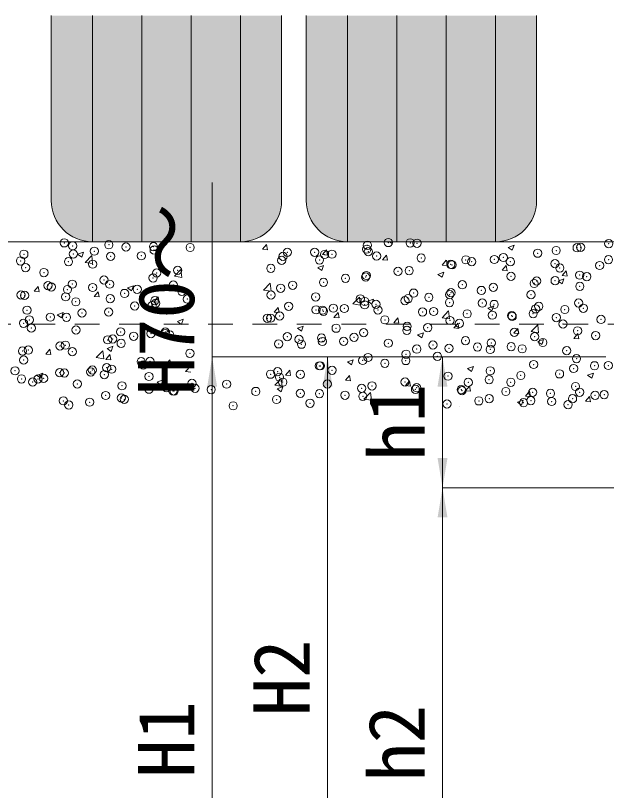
# Model space of a CAD drawing. Units: millimetres at full size; details may follow other scales. Extents: x 1009 to 10088, y 2190 to 8656.
# Drawn here: x 1637.8 to 1997, y 5936 to 6406.9 of the extents above; entities that cross this region are included whole.
import ezdxf
from ezdxf.enums import TextEntityAlignment as Align

# ---------------------------------------------------------------- set-up
doc = ezdxf.new("R2010")
doc.units = ezdxf.units.MM
doc.header["$LTSCALE"] = 10
doc.header["$PDMODE"] = 32
doc.header["$PDSIZE"] = 5
doc.linetypes.add('USER1', pattern=[2.7, 1.5, -1.2])
for name, color, linetype, lineweight in [('(0-0)', 4, 'Continuous', 13), ('0_2', 7, 'Continuous', 13), ('寸法線', 7, 'Continuous', 9), ('ﾊｯﾁﾝｸﾞ', 7, 'Continuous', 5)]:
    doc.layers.add(name, color=color, linetype=linetype, lineweight=lineweight)
doc.styles.add('ＭＳ ゴシック', font='')
doc.styles.get('ＭＳ ゴシック').set_extended_font_data('MS Gothic')

# ---------------------------------------------------------------- blocks, each defined once
blk = doc.blocks.new('filled_arrow')
at = {"color": 0, "linetype": 'Continuous', "lineweight": -2}
blk.add_solid([(7.5, 1.25), (0, 0), (7.5, -1.25)], dxfattribs=at)

msp = doc.modelspace()

# ---------------------------------------------------------------- hatches: boundary and pattern name
at = {"layer": 'ﾊｯﾁﾝｸﾞ'}
for points in [[(1659.59, 6406.94), (1659.59, 6294.44, 0.41421), (1684.59, 6269.44), (1774.59, 6269.44, 0.41421), (1799.59, 6294.44), (1799.59, 6406.94)], [(1954.59, 6406.94), (1814.59, 6406.94), (1814.59, 6294.44, 0.41421), (1839.59, 6269.44), (1929.59, 6269.44, 0.41421), (1954.59, 6294.44)]]:
    msp.add_hatch(color=256, dxfattribs=at).paths.add_polyline_path(points)

# ---------------------------------------------------------------- linework, layer by layer
at = {"layer": '(0-0)', "color": 2}
for p, q in [((1756.27, 6269.44), (1486.21, 6269.44)), ((2174.92, 6269.44), (1805.97, 6269.44))]:
    msp.add_line(p, q, dxfattribs=at)
at = {"layer": '(0-0)', "color": 3}
msp.add_line((2162.87, 6269.44), (1812.43, 6269.44), dxfattribs=at)
at = {"layer": '0_2', "lineweight": 9}
for p, q in [((1659.59, 6294.44), (1659.59, 6406.94)), ((1799.59, 6406.94), (1799.59, 6294.44)), ((1814.59, 6294.44), (1814.59, 6406.94)), ((1954.59, 6406.94), (1954.59, 6294.44)), ((1774.59, 6269.44), (1684.59, 6269.44)), ((1929.59, 6269.44), (1839.59, 6269.44))]:
    msp.add_line(p, q, dxfattribs=at)
at = {"layer": '0_2', "lineweight": 5}
for p, q in [((1684.59, 6269.44), (1684.59, 6406.94)), ((1714.59, 6406.94), (1714.59, 6269.44)), ((1744.59, 6406.94), (1744.59, 6269.44)), ((1774.59, 6269.44), (1774.59, 6406.94)), ((1839.59, 6269.44), (1839.59, 6406.94)), ((1869.59, 6406.94), (1869.59, 6269.44)), ((1899.59, 6406.94), (1899.59, 6269.44)), ((1929.59, 6269.44), (1929.59, 6406.94))]:
    msp.add_line(p, q, dxfattribs=at)
at = {"layer": '0_2', "linetype": 'USER1', "lineweight": 9}
msp.add_line((2174.92, 6219.44), (1486.21, 6219.44), dxfattribs=at)
at = {"layer": '0_2', "lineweight": 9}
for centre, start, end in [((1684.59, 6294.44), 180, 270), ((1774.59, 6294.44), 270, 0), ((1839.59, 6294.44), 180, 270), ((1929.59, 6294.44), 270, 0)]:
    msp.add_arc(centre, 25, start, end, dxfattribs=at)
at = {"layer": '寸法線'}
for p, q in [((1757.38, 6163.44), (1757.38, 6305.44)), ((1996.59, 6269.44), (1757.38, 6269.44)), ((1757.38, 5734.44), (1757.38, 6199.44)), ((1996.59, 6199.44), (1757.38, 6199.44)), ((1996.59, 6199.44), (1757.38, 6199.44)), ((1827.53, 5809.44), (1827.53, 6199.44)), ((1996.59, 6199.44), (1827.53, 6199.44)), ((1897.38, 6119.94), (1897.38, 6199.44)), ((1996.59, 6199.44), (1897.38, 6199.44)), ((1897.38, 5809.44), (1897.38, 6119.94)), ((2178.59, 6119.94), (1897.38, 6119.94)), ((2178.59, 6119.94), (1897.38, 6119.94))]:
    msp.add_line(p, q, dxfattribs=at)
at = {"layer": 'ﾊｯﾁﾝｸﾞ'}
for p, q in [((1865.22, 6269.44), (1866.8, 6268.38)), ((1866.8, 6268.37), (1867.16, 6269.44)), ((1787.93, 6264.84), (1790.38, 6267.76)), ((1787.93, 6264.84), (1790.97, 6264.57)), ((1790.98, 6264.58), (1790.39, 6267.76)), ((1824.37, 6261.65), (1826.82, 6264.57)), ((1827.42, 6261.39), (1826.83, 6264.57)), ((1937.28, 6266.02), (1940.84, 6267.38)), ((1937.28, 6266.01), (1939.8, 6264.31)), ((1939.8, 6264.31), (1940.83, 6267.38)), ((1675.57, 6261.83), (1678.1, 6260.13)), ((1675.58, 6261.84), (1679.13, 6263.2)), ((1678.1, 6260.13), (1679.13, 6263.2)), ((1680.21, 6256.92), (1684.17, 6261.04)), ((1684.73, 6256.22), (1684.17, 6261.04)), ((1824.37, 6261.65), (1827.41, 6261.39)), ((1860.81, 6258.46), (1863.26, 6261.38)), ((1863.85, 6258.2), (1863.27, 6261.38)), ((1680.22, 6256.91), (1684.73, 6256.21)), ((1821.59, 6253.7), (1825.15, 6255.07)), ((1824.11, 6251.99), (1825.14, 6255.06)), ((1860.81, 6258.46), (1863.84, 6258.2)), ((1897.24, 6255.28), (1899.69, 6258.19)), ((1897.24, 6255.28), (1900.28, 6255.01)), ((1900.29, 6255.01), (1899.7, 6258.2)), ((1933.68, 6252.09), (1936.13, 6255.01)), ((1936.73, 6251.82), (1936.14, 6255.01)), ((1734.43, 6248.51), (1738.39, 6252.63)), ((1738.95, 6247.81), (1738.39, 6252.63)), ((1821.59, 6253.69), (1824.11, 6251.99)), ((1894.6, 6249.63), (1898.15, 6251)), ((1897.12, 6247.92), (1898.15, 6250.99)), ((1933.68, 6252.09), (1936.72, 6251.82)), ((1970.12, 6248.9), (1972.57, 6251.82)), ((1973.17, 6248.64), (1972.58, 6251.82)), ((1734.43, 6248.5), (1738.95, 6247.8)), ((1894.59, 6249.63), (1897.12, 6247.92)), ((1967.6, 6245.56), (1971.16, 6246.93)), ((1967.6, 6245.56), (1970.13, 6243.85)), ((1970.12, 6248.9), (1973.16, 6248.63)), ((1970.13, 6243.85), (1971.16, 6246.92)), ((1649.23, 6239.38), (1651.68, 6242.3)), ((1652.28, 6239.12), (1651.7, 6242.3)), ((1705.9, 6241.38), (1709.46, 6242.75)), ((1705.9, 6241.38), (1708.42, 6239.67)), ((1708.43, 6239.67), (1709.46, 6242.74)), ((1788.64, 6240.1), (1792.6, 6244.22)), ((1793.17, 6239.4), (1792.6, 6244.22)), ((1649.23, 6239.38), (1652.27, 6239.11)), ((1685.67, 6236.19), (1688.12, 6239.11)), ((1685.67, 6236.19), (1688.71, 6235.93)), ((1688.72, 6235.93), (1688.13, 6239.11)), ((1722.11, 6233), (1724.56, 6235.92)), ((1725.16, 6232.74), (1724.57, 6235.92)), ((1788.65, 6240.09), (1793.16, 6239.39)), ((1842.86, 6231.69), (1846.82, 6235.81)), ((1847.38, 6230.99), (1846.82, 6235.82)), ((1722.11, 6233), (1725.15, 6232.74)), ((1842.86, 6231.69), (1847.38, 6230.99)), ((1851.91, 6233.25), (1855.47, 6234.61)), ((1851.91, 6233.24), (1854.44, 6231.54)), ((1854.44, 6231.54), (1855.47, 6234.61)), ((1663.22, 6225), (1666.77, 6226.37)), ((1665.74, 6223.29), (1666.77, 6226.36)), ((1794.98, 6226.63), (1797.43, 6229.55)), ((1794.98, 6226.63), (1798.02, 6226.36)), ((1798.03, 6226.36), (1797.44, 6229.55)), ((1831.42, 6223.44), (1833.87, 6226.36)), ((1834.47, 6223.18), (1833.88, 6226.36)), ((1897.08, 6223.28), (1901.03, 6227.41)), ((1901.6, 6222.58), (1901.04, 6227.41)), ((1924.92, 6229.18), (1928.48, 6230.54)), ((1924.92, 6229.17), (1927.44, 6227.47)), ((1927.44, 6227.47), (1928.47, 6230.54)), ((1663.21, 6224.99), (1665.74, 6223.29)), ((1736.22, 6220.93), (1739.78, 6222.3)), ((1738.82, 6219.44), (1739.78, 6222.29)), ((1831.42, 6223.44), (1834.46, 6223.17)), ((1867.86, 6220.25), (1870.31, 6223.17)), ((1870.9, 6219.99), (1870.32, 6223.17)), ((1897.08, 6223.28), (1901.6, 6222.58)), ((1736.22, 6220.93), (1738.42, 6219.44)), ((1738.42, 6219.44), (1738.75, 6219.22)), ((1738.75, 6219.22), (1738.82, 6219.44)), ((1809.23, 6216.86), (1812.79, 6218.23)), ((1809.23, 6216.86), (1811.75, 6215.15)), ((1811.75, 6215.15), (1812.78, 6218.22)), ((1867.86, 6220.25), (1870.89, 6219.99)), ((1904.29, 6217.06), (1906.29, 6219.44)), ((1904.29, 6217.06), (1907.33, 6216.8)), ((1906.29, 6219.44), (1906.74, 6219.98)), ((1906.85, 6219.44), (1906.75, 6219.98)), ((1907.34, 6216.8), (1906.85, 6219.44)), ((1951.29, 6214.87), (1955.25, 6219)), ((1955.81, 6214.17), (1955.25, 6219)), ((1882.23, 6212.79), (1884.76, 6211.08)), ((1882.24, 6212.79), (1885.79, 6214.16)), ((1884.76, 6211.08), (1885.79, 6214.15)), ((1940.73, 6213.88), (1943.18, 6216.8)), ((1940.73, 6213.88), (1943.77, 6213.61)), ((1943.78, 6213.61), (1943.19, 6216.8)), ((1951.29, 6214.87), (1955.81, 6214.17)), ((1977.17, 6210.69), (1979.62, 6213.61)), ((1980.21, 6210.42), (1979.63, 6213.61)), ((1955.24, 6208.73), (1958.8, 6210.09)), ((1955.24, 6208.72), (1957.77, 6207.02)), ((1957.77, 6207.02), (1958.8, 6210.09)), ((1977.17, 6210.69), (1980.2, 6210.42)), ((1656.28, 6201.17), (1658.73, 6204.09)), ((1659.33, 6200.9), (1658.74, 6204.09)), ((1686.95, 6199.02), (1690.9, 6203.15)), ((1691.47, 6198.32), (1690.91, 6203.15)), ((1693.54, 6204.55), (1697.1, 6205.91)), ((1693.54, 6204.54), (1696.06, 6202.84)), ((1696.06, 6202.84), (1697.09, 6205.91)), ((1656.28, 6201.17), (1659.32, 6200.9)), ((1686.95, 6199.02), (1691.47, 6198.32)), ((1692.72, 6197.98), (1695.17, 6200.9)), ((1695.77, 6197.72), (1695.18, 6200.9)), ((1692.72, 6197.98), (1695.76, 6197.71)), ((1729.16, 6194.79), (1731.61, 6197.71)), ((1729.16, 6194.79), (1732.19, 6194.53)), ((1732.2, 6194.53), (1731.62, 6197.71)), ((1741.16, 6190.61), (1744.47, 6194.06)), ((1839.55, 6196.41), (1843.11, 6197.78)), ((1839.55, 6196.4), (1842.08, 6194.7)), ((1842.08, 6194.7), (1843.11, 6197.77)), ((1912.56, 6192.34), (1916.12, 6193.71)), ((1915.08, 6190.63), (1916.11, 6193.7)), ((1650.86, 6188.16), (1654.41, 6189.53)), ((1653.38, 6186.45), (1654.41, 6189.52)), ((1741.17, 6190.61), (1744.47, 6190.1)), ((1802.03, 6188.42), (1804.48, 6191.34)), ((1805.08, 6188.15), (1804.49, 6191.34)), ((1912.56, 6192.34), (1915.08, 6190.63)), ((1985.56, 6188.27), (1989.12, 6189.64)), ((1988.09, 6186.56), (1989.12, 6189.63)), ((1650.85, 6188.16), (1653.38, 6186.45)), ((1723.86, 6184.09), (1727.42, 6185.46)), ((1723.86, 6184.09), (1726.39, 6182.38)), ((1726.39, 6182.38), (1727.42, 6185.45)), ((1795.38, 6182.21), (1799.34, 6186.33)), ((1799.9, 6181.51), (1799.34, 6186.33)), ((1802.03, 6188.42), (1805.07, 6188.15)), ((1838.47, 6185.23), (1840.92, 6188.15)), ((1838.47, 6185.23), (1841.5, 6184.96)), ((1841.52, 6184.96), (1840.93, 6188.15)), ((1874.91, 6182.04), (1877.35, 6184.96)), ((1877.95, 6181.78), (1877.36, 6184.96)), ((1985.56, 6188.27), (1988.09, 6186.56)), ((1795.38, 6182.2), (1799.9, 6181.5)), ((1796.87, 6180.03), (1800.43, 6181.39)), ((1796.87, 6180.02), (1799.39, 6178.32)), ((1799.39, 6178.32), (1800.42, 6181.38)), ((1874.91, 6182.04), (1877.94, 6181.77)), ((1911.34, 6178.85), (1913.79, 6181.77)), ((1914.39, 6178.59), (1913.8, 6181.77)), ((1849.6, 6173.8), (1853.55, 6177.92)), ((1854.12, 6173.1), (1853.55, 6177.92)), ((1911.34, 6178.85), (1914.38, 6178.59)), ((1947.78, 6175.67), (1950.23, 6178.58)), ((1947.78, 6175.66), (1950.82, 6175.4)), ((1950.83, 6175.4), (1950.24, 6178.59)), ((1984.22, 6172.48), (1986.67, 6175.4)), ((1987.26, 6172.21), (1986.68, 6175.4)), ((1849.6, 6173.79), (1854.12, 6173.09)), ((1942.88, 6171.89), (1946.44, 6173.25)), ((1942.88, 6171.88), (1945.41, 6170.18)), ((1945.41, 6170.18), (1946.44, 6173.25)), ((1984.22, 6172.48), (1987.25, 6172.21)), ((1907.7, 6169.44), (1907.77, 6169.51)), ((1907.78, 6169.44), (1907.77, 6169.51))]:
    msp.add_line(p, q, dxfattribs=at)
for p in [(1667.47, 6268.76), (1672.56, 6266.96), (1694.59, 6267.61), (1704.96, 6266.24), (1721.71, 6266.47), (1851.75, 6267.29), (1864.47, 6268.96), (1877.72, 6268.75), (1881.88, 6268.54), (1998.43, 6268.32), (1642.93, 6261.87), (1673, 6262.03), (1685.72, 6263.7), (1722.09, 6264.38), (1743.98, 6265.97), (1803.06, 6263.03), (1819.67, 6263.06), (1825.68, 6261.69), (1830.18, 6261.88), (1851.34, 6264.94), (1852.26, 6263.45), (1955.23, 6262.48), (1966.47, 6264.11), (1979.19, 6265.79), (1981.32, 6266.05), (1640.92, 6257.81), (1670.04, 6257.32), (1695.7, 6260.58), (1714.35, 6260.89), (1799.6, 6258.11), (1800.43, 6260.53), (1822.63, 6258.37), (1857.3, 6260.74), (1884.42, 6259.59), (1911.54, 6258.45), (1915.15, 6257.36), (1928.85, 6258.67), (1934.39, 6259.89), (1938.66, 6257.3), (1998.29, 6258.57), (1643.96, 6253.75), (1684.73, 6255.8), (1736.39, 6252.1), (1793.01, 6253.28), (1902.43, 6255.68), (1903.19, 6255.41), (1965.77, 6256.16), (1968.66, 6253.48), (1992.89, 6255.01), (1655.1, 6250.72), (1721.47, 6247.47), (1723.67, 6250.43), (1850.72, 6248.03), (1851.11, 6248.93), (1870.35, 6251.46), (1877.11, 6251.84), (1939.04, 6248.4), (1980.7, 6249.14), (1985.06, 6248.28), (1657.58, 6242.8), (1672.35, 6243.67), (1691.59, 6246.2), (1695.08, 6243.66), (1733.75, 6243.11), (1806.31, 6243.03), (1825.06, 6244.78), (1838.39, 6247.25), (1909.41, 6243.31), (1953.11, 6244.08), (1954.61, 6245.56), (1965.82, 6245.75), (1659.64, 6241.99), (1669.43, 6240.41), (1684.7, 6241.65), (1704.13, 6238.03), (1711.82, 6240.51), (1738.94, 6239.36), (1798.98, 6241.2), (1879.79, 6238.23), (1902.57, 6238.5), (1921.02, 6239.85), (1928.23, 6241.76), (1980.84, 6242.33), (1641.17, 6237.12), (1643.34, 6236.84), (1668.29, 6235.98), (1695.41, 6234.83), (1722.53, 6233.68), (1742.27, 6234.6), (1793.17, 6237.07), (1820.29, 6235.93), (1847.41, 6234.78), (1874.53, 6233.63), (1876.49, 6234.93), (1889.07, 6235.65), (1901.78, 6237.32), (1951.21, 6237.24), (1674.5, 6232.94), (1710.31, 6230.39), (1720.85, 6230.56), (1723.03, 6232.06), (1803.88, 6230.25), (1831, 6229.1), (1837.74, 6228.89), (1850.1, 6231.12), (1850.16, 6233.14), (1856.98, 6231.42), (1901.64, 6232.49), (1921.58, 6232.16), (1928.76, 6231.34), (1954, 6228.65), (1955.88, 6230.2), (1980.08, 6232.23), (1983, 6229.05), (1644.88, 6227.85), (1678.23, 6226.17), (1694.47, 6226.75), (1798.36, 6224.29), (1820.53, 6228.06), (1824.44, 6227.87), (1825.03, 6227.22), (1858.12, 6227.96), (1885.24, 6226.81), (1891.96, 6227.07), (1912.36, 6225.66), (1927.61, 6224.84), (1939.47, 6224.52), (1939.74, 6224.04), (1952.46, 6225.72), (1971.7, 6228.25), (1642.73, 6219.92), (1646.27, 6221.96), (1658.99, 6223.63), (1668.81, 6223.5), (1790.91, 6222.97), (1792.94, 6222.99), (1862.33, 6221.99), (1901.95, 6221.59), (1907.66, 6219.82), (1966.59, 6223.37), (1970.61, 6219.47), (1993.71, 6222.23), (1647.47, 6216.98), (1674.59, 6215.83), (1701.71, 6214.69), (1728.9, 6214.56), (1832.71, 6216.9), (1875.7, 6215.61), (1875.87, 6218.02), (1888.42, 6217.28), (1940.99, 6214.38), (1979.46, 6215.32), (1693.85, 6209.84), (1696.95, 6210.35), (1709.66, 6212.03), (1720.23, 6213.65), (1728.83, 6213.54), (1731.66, 6212.8), (1803.08, 6211.82), (1810.18, 6210.1), (1823.83, 6210.95), (1843.62, 6211.39), (1849.49, 6214.21), (1953.38, 6211.74), (1990.42, 6212.44), (1664.86, 6206.13), (1668.19, 6206.59), (1702.03, 6207.71), (1797.74, 6207.38), (1811.66, 6207.18), (1824.38, 6208.85), (1837.3, 6208.96), (1864.42, 6207.81), (1891.54, 6206.67), (1911.36, 6209.29), (1918.66, 6205.52), (1926.99, 6207.93), (1939.09, 6205.68), (1958.33, 6208.21), (1642.11, 6203.01), (1645.62, 6203.6), (1672.41, 6202.63), (1743.83, 6201.65), (1875.25, 6201.1), (1881.73, 6204.21), (1901.34, 6204.68), (1926.38, 6204), (1945.77, 6204.37), (1972.89, 6203.23), (1642.78, 6197.54), (1714.2, 6196.56), (1719.62, 6196.74), (1848.87, 6197.3), (1852.11, 6199.12), (1862.34, 6195.57), (1875.06, 6197.25), (1894.29, 6199.78), (1978.84, 6198.41), (1637.58, 6191.02), (1684.58, 6191.48), (1693.23, 6192.93), (1696.3, 6191.99), (1715.54, 6194.52), (1822.48, 6194.04), (1823.21, 6194.04), (1830.26, 6191.35), (1926.38, 6191.02), (1952.76, 6194.83), (1977.05, 6192.4), (1989.77, 6194.07), (1998.14, 6194.24), (1641.49, 6186.1), (1651.5, 6186.09), (1654.95, 6186.39), (1664.7, 6189.87), (1667.57, 6189.68), (1683.58, 6190.32), (1691.82, 6188.73), (1718.94, 6187.58), (1792.86, 6188.95), (1797.13, 6190.47), (1798.3, 6187.14), (1811.02, 6188.82), (1900.72, 6187.77), (1944.97, 6188.18), (1968.51, 6189.15), (1648.29, 6184.2), (1675.41, 6183.05), (1702.53, 6181.9), (1745.08, 6183.41), (1766.22, 6182.92), (1800.29, 6184.14), (1827.41, 6183), (1854.53, 6181.85), (1874.63, 6184.19), (1913.01, 6183.97), (1925.73, 6185.64), (1938.89, 6184.07), (1978.23, 6181.5), (1719, 6179.83), (1729.65, 6180.76), (1733.6, 6178.78), (1734.26, 6178.71), (1746.98, 6180.39), (1756.77, 6179.61), (1783.88, 6178.47), (1811, 6177.32), (1822.59, 6177.13), (1848.25, 6180.38), (1880.93, 6179.74), (1881.65, 6180.71), (1908.76, 6179.56), (1909.26, 6178.98), (1935.88, 6178.42), (1952.14, 6177.92), (1963, 6177.27), (1980.69, 6178), (1666.95, 6172.77), (1682.94, 6171.96), (1692.61, 6176.02), (1702.18, 6174.49), (1703.98, 6173.7), (1796.51, 6173.56), (1838.12, 6176.18), (1848.97, 6175.54), (1919.47, 6172.74), (1925.76, 6174.11), (1951.06, 6172.92), (1963.69, 6172.36), (1976.41, 6174.04), (1990.12, 6176.12), (1995.65, 6176.57), (1670.22, 6170.28), (1770.12, 6169.75), (1816.89, 6171.31), (1900.1, 6170.86), (1946.59, 6171.59), (1973.71, 6170.45)]:
    msp.add_point(p, dxfattribs=at)

# ---------------------------------------------------------------- block references
at = {"layer": '寸法線', "xscale": 2.4, "yscale": 2.4}
for p, rotation in [((1757.38, 6269.44), 90), ((1757.38, 6199.44), 270), ((1757.38, 6199.44), 270), ((1827.53, 6199.44), 270), ((1897.38, 6199.44), 270), ((1897.38, 6119.94), 90), ((1897.38, 6119.94), 270)]:
    msp.add_blockref('filled_arrow', p, dxfattribs=dict(at, rotation=rotation))

# ---------------------------------------------------------------- texts
at = {"layer": '寸法線', "style": 'ＭＳ ゴシック'}
for s, p in [('H70～', (1729.38, 6234.44)), ('h1', (1869.38, 6159.69)), ('H2', (1799.53, 6004.44)), ('H1', (1729.38, 5966.94)), ('h2', (1869.38, 5964.69))]:
    msp.add_text(s, height=34.18, rotation=90, dxfattribs=at).set_placement(p, align=Align.MIDDLE_CENTER)

doc.saveas('drawing.dxf')
